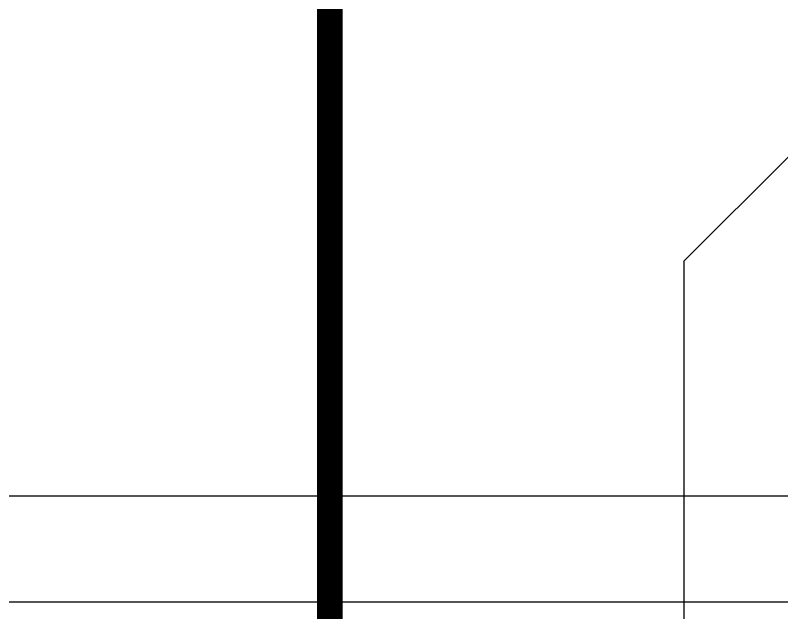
# Model space of a CAD drawing. Header units: inches. Extents: x 0 to 198, y 0 to 199.
# Drawn here: x 5.4761 to 5.6238, y 3.8519 to 3.9672 of the extents above; entities that cross this region are included whole.
import ezdxf

# ---------------------------------------------------------------- set-up
doc = ezdxf.new("R2010")
doc.units = ezdxf.units.IN
doc.header["$MEASUREMENT"] = 0
for name, color, linetype in [('Bottom Layer', 5, 'Continuous'), ('Top Layer', 1, 'Continuous'), ('Top Overlay', 2, 'Continuous')]:
    doc.layers.add(name, color=color, linetype=linetype)

# ---------------------------------------------------------------- blocks, each defined once
blk = doc.blocks.new('RVT1H680M0607_304')
at = {"layer": 'Top Overlay'}
blk.add_lwpolyline([(0.1317, -0.131, 0.005, 0.005, 0), (-0.0713, -0.131, 0.005, 0.005, 0)], format="xyseb", dxfattribs=at)

msp = doc.modelspace()

# ---------------------------------------------------------------- linework, layer by layer
at = {"layer": 'Bottom Layer'}
for p, q in [((5.72702, 3.87437), (5.33324, 3.87437)), ((5.33324, 3.85398), (5.72702, 3.85398))]:
    msp.add_line(p, q, dxfattribs=at)
at = {"layer": 'Top Layer'}
for p, q in [((5.62526, 3.94), (5.605, 3.91974)), ((5.605, 3.91974), (5.605, 3.74118))]:
    msp.add_line(p, q, dxfattribs=at)

# ---------------------------------------------------------------- block references
at = {"rotation": 270}
msp.add_blockref('RVT1H680M0607_304', (5.66773, 3.93853), dxfattribs=at)

doc.saveas('drawing.dxf')
